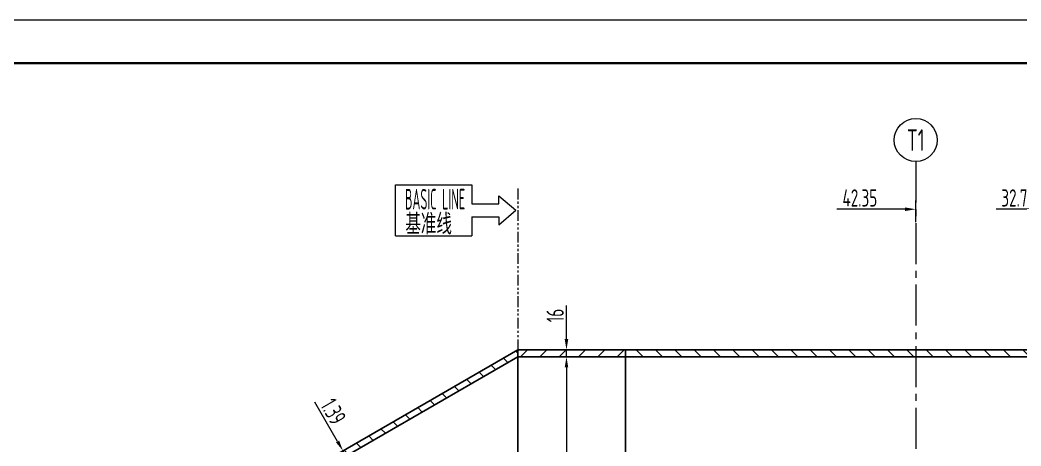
# Model space of a CAD drawing. Header units: millimetres. Extents: x 5765 to 6606, y -201 to 393.
# Drawn here: x 5962.6 to 6195.1, y 294.5 to 393.4 of the extents above; entities that cross this region are included whole.
import ezdxf
from ezdxf.enums import TextEntityAlignment as Align

# ---------------------------------------------------------------- set-up
doc = ezdxf.new("R2010")
doc.units = ezdxf.units.MM
doc.linetypes.add('CENTER2', pattern=[28.575000000000003, 19.05, -3.175, 3.175, -3.175])
doc.linetypes.add('PHANTOMX2', pattern=[5, 2.5, -0.5, 0.5, -0.5, 0.5, -0.5])
for name, color, linetype, lineweight in [('1粗实线', 7, 'Continuous', 35), ('2细实线', 3, 'Continuous', 13), ('3中心线', 1, 'CENTER2', 13), ('5（双点划线）', 2, 'PHANTOMX2', 20), ('6剖面线', 6, 'Continuous', 13), ('7文本', 2, 'Continuous', 13), ('8标注', 3, 'Continuous', 13), ('9图表', 4, 'Continuous', 13)]:
    doc.layers.add(name, color=color, linetype=linetype, lineweight=lineweight)
doc.styles.add('lanpec', font='bpec_e.shx', dxfattribs={"width": 0.75, "bigfont": 'hztxt.shx'})
doc.styles.add('lanpec-dim', font='bpec_e.shx', dxfattribs={"width": 0.75})
doc.dimstyles.new('lanpec', dxfattribs={"dimtxt": 4, "dimasz": 2.5, "dimexe": 2, "dimexo": 0, "dimtad": 1, "dimdsep": 46, "dimtxsty": 'lanpec-dim', "dimcen": 2.5, "dimclrd": 256, "dimclre": 256, "dimclrt": 256, "dimazin": 0, "dimtfac": 1, "dimtmove": 0, "dimatfit": 3, "dimfxl": 1, "dimlwd": -1, "dimlwe": -1, "dimarcsym": 0})
doc.dimstyles.new('lanpec$0', dxfattribs={"dimscale": 10, "dimtxt": 4, "dimasz": 2.5, "dimexe": 2, "dimexo": 0, "dimtad": 1, "dimdec": 1, "dimdsep": 46, "dimtxsty": 'lanpec-dim', "dimcen": 0.09, "dimclrd": 256, "dimclre": 256, "dimclrt": 256, "dimadec": 1, "dimazin": 0, "dimtfac": 0.707, "dimtdec": 1, "dimtmove": 0, "dimatfit": 3, "dimfxl": 1, "dimarcsym": 0})

# ---------------------------------------------------------------- blocks, each defined once
blk = doc.blocks.new('A1')
at = {"layer": '1粗实线'}
blk.add_lwpolyline([(-816, 10), (-10, 10), (-10, 584), (-816, 584)], close=True, dxfattribs=at)
at = {"layer": '9图表'}
blk.add_lwpolyline([(-841, 0), (0, 0), (0, 594), (-841, 594)], close=True, dxfattribs=at)
blk = doc.blocks.new('管口号')
at = {"layer": '2细实线'}
blk.add_circle((0, 5), 5, dxfattribs=at)
at = {"layer": '7文本', "style": 'lanpec', "width": 0.75}
blk.add_attdef('N', text='', height=5, dxfattribs=at).set_placement((0, 5), align=Align.MIDDLE_CENTER)
blk = doc.blocks.new('*D69')
at = {"layer": '8标注', "transparency": 16777216}
for p, q in [((6036.354672698399, 295.5504469206367), (6031.090783809507, 304.6677699215875)), ((6037.6046726984, 293.385383411176), (6039.336723505969, 294.3853834111769)), ((6038.297493021418, 292.185383411193), (6037.6046726984, 293.385383411176)), ((6038.297493021419, 292.1853834111935), (6036.56544221385, 291.1853834111926)), ((6039.547493021419, 290.0203199017324), (6040.79749302142, 287.8552563922717))]:
    blk.add_line(p, q, dxfattribs=at)
for points in [[(6036.715516616643, 295.7587802539706), (6035.993828780156, 295.3421135873032), (6037.6046726984, 293.385383411176)], [(6039.908336939662, 290.2286532350663), (6039.186649103175, 289.8119865683989), (6038.297493021418, 292.185383411193)]]:
    blk.add_solid(points, dxfattribs=at)
at = {"layer": 'Defpoints', "color": 0, "transparency": 16777216}
for p in [(6037.6046726984, 293.385383411176), (6037.6046726984, 293.385383411176), (6038.297493021419, 292.1853834111935)]:
    blk.add_point(p, dxfattribs=at)
at = {"layer": '8标注', "transparency": 16777216, "insert": (6035.371044938886, 302.5041401758431), "char_height": 4, "attachment_point": 5, "rotation": 300.00000000002035, "style": 'lanpec-dim'}
blk.add_mtext('1.39', dxfattribs=at)
blk = doc.blocks.new('*D72')
at = {"layer": '8标注', "transparency": 16777216}
for p, q in [((6089.522131101532, 315.2519740700762), (6091.522131101565, 315.2519740700762)), ((6089.522131101565, 312.7519740700762), (6089.522131101565, 190.8258551984175)), ((6089.522131101532, 188.3258551984175), (6091.522131101565, 188.3258551984175))]:
    blk.add_line(p, q, dxfattribs=at)
for points in [[(6089.105464434898, 312.7519740700762), (6089.938797768232, 312.7519740700762), (6089.522131101565, 315.2519740700762)], [(6089.105464434898, 190.8258551984175), (6089.938797768232, 190.8258551984175), (6089.522131101565, 188.3258551984175)]]:
    blk.add_solid(points, dxfattribs=at)
at = {"layer": 'Defpoints', "color": 0, "transparency": 16777216}
for p in [(6089.522131101532, 315.2519740700762), (6089.522131101532, 188.3258551984175), (6089.522131101565, 188.3258551984175)]:
    blk.add_point(p, dxfattribs=at)
at = {"layer": '8标注', "transparency": 16777216, "insert": (6086.897131101564, 284.2724771323155), "char_height": 4, "attachment_point": 5, "rotation": 90, "style": 'lanpec-dim'}
blk.add_mtext('%%C1200', dxfattribs=at)
blk = doc.blocks.new('*D71')
at = {"layer": '8标注', "transparency": 16777216}
for p, q in [((6089.52213110153, 319.351974070053), (6089.52213110153, 327.167053435087)), ((6094.05, 316.851974070053), (6087.52213110153, 316.851974070053)), ((6089.52213110153, 315.251974070076), (6089.52213110153, 316.851974070053)), ((6093.522131101648, 315.251974070076), (6087.52213110153, 315.251974070076)), ((6089.52213110153, 312.751974070076), (6089.52213110153, 310.251974070076))]:
    blk.add_line(p, q, dxfattribs=at)
for points in [[(6089.105464434863, 319.351974070053), (6089.938797768197, 319.351974070053), (6089.52213110153, 316.851974070053)], [(6089.105464434863, 312.751974070076), (6089.938797768197, 312.751974070076), (6089.52213110153, 315.251974070076)]]:
    blk.add_solid(points, dxfattribs=at)
at = {"layer": 'Defpoints', "color": 0, "transparency": 16777216}
for p in [(6089.52213110153, 316.851974070053), (6094.05, 316.851974070053), (6093.522131101648, 315.251974070076)]:
    blk.add_point(p, dxfattribs=at)
at = {"layer": '8标注', "transparency": 16777216, "insert": (6086.897131101529, 324.8198312128629), "char_height": 4, "attachment_point": 5, "rotation": 90, "style": 'lanpec-dim'}
blk.add_mtext('16', dxfattribs=at)
blk = doc.blocks.new('*D73')
at = {"layer": '8标注', "transparency": 16777216}
for p, q in [((6203.359534993073, 346.5256899180274), (6203.359534993073, 351.4924771323151)), ((6200.859534993073, 349.4924771323151), (6189.343888888888, 349.4924771323151))]:
    blk.add_line(p, q, dxfattribs=at)
blk.add_solid([(6200.859534993073, 349.9091437989818), (6200.859534993073, 349.0758104656484), (6203.359534993073, 349.4924771323151)], dxfattribs=at)
at = {"layer": 'Defpoints', "color": 0, "transparency": 16777216}
for p in [(6203.359534993073, 349.4924771323151), (6170.659534993074, 346.5256899180274), (6203.359534993073, 346.5256899180274)]:
    blk.add_point(p, dxfattribs=at)
at = {"layer": '8标注', "transparency": 16777216, "insert": (6193.579999999999, 352.1174771323151), "char_height": 4, "attachment_point": 5, "style": 'lanpec-dim'}
blk.add_mtext('32.7', dxfattribs=at)
blk = doc.blocks.new('_None')
blk = doc.blocks.new('*D75')
at = {"layer": '8标注', "transparency": 16777216}
for p, q in [((6170.659534993074, 346.5256899180274), (6170.659534993074, 351.4924771323151)), ((6168.159534993074, 349.4924771323151), (6152.332777777777, 349.4924771323151))]:
    blk.add_line(p, q, dxfattribs=at)
blk.add_solid([(6168.159534993074, 349.9091437989818), (6168.159534993074, 349.0758104656484), (6170.659534993074, 349.4924771323151)], dxfattribs=at)
at = {"layer": 'Defpoints', "color": 0, "transparency": 16777216}
for p in [(6170.659534993074, 349.4924771323151), (6128.310000000021, 346.5256899180274), (6170.659534993074, 346.5256899180274)]:
    blk.add_point(p, dxfattribs=at)
at = {"layer": '8标注', "transparency": 16777216, "insert": (6157.679999999999, 352.1174771323151), "char_height": 4, "attachment_point": 5, "style": 'lanpec-dim'}
blk.add_mtext('42.35', dxfattribs=at)

msp = doc.modelspace()

# ---------------------------------------------------------------- hatches: boundary and pattern name
at = {"layer": '6剖面线'}
h = msp.add_hatch(dxfattribs=at)
h.set_pattern_fill('ANSI31', color=256, angle=90, style=0)
h.set_pattern_definition([(135, (-21.26000000000204, -5.31752286768446), (-2.245064030267288, -2.245064030267288), [])])
h.paths.add_polyline_path([(6078.249999999997, 315.2519740700761), (6078.249999999997, 316.8519740700531), (6014.292085987957, 279.9258551983949), (6014.292085987957, 278.3258551984177)])
h.paths.add_polyline_path([(6078.249999999997, 188.3258551984175), (6014.292085987957, 188.3258551984175), (6014.292085987957, 186.7258551984408), (6078.249999999997, 186.7258551984408)])
h = msp.add_hatch(dxfattribs=at)
h.set_pattern_fill('ANSI31', color=256, style=0)
h.set_pattern_definition([(45, (0, -7.269999999999982), (-2.245064030267288, 2.245064030267288), [])])
h.paths.add_polyline_path([(6078.249999999997, 188.3258551984175), (6078.249999999997, 186.7258551984407), (6103.249999999997, 186.7258551984407), (6103.249999999997, 188.3258551984175)])
h.paths.add_polyline_path([(6103.249999999997, 315.2519740700761), (6103.249999999997, 316.8519740700532), (6078.249999999997, 316.8519740700531), (6078.249999999997, 315.2519740700761)])
h = msp.add_hatch(dxfattribs=at)
h.set_pattern_fill('ANSI31', color=256, angle=90, style=0)
h.set_pattern_definition([(135, (0, -7.269999999999982), (-2.245064030267288, -2.245064030267288), [])])
h.paths.add_polyline_path([(6114.659999999998, 316.8519740700531), (6103.249999999997, 316.8519740700531), (6103.249999999997, 315.2519740700761), (6114.659999999998, 315.2519740700761)])
h.paths.add_polyline_path([(6170.659534993074, 316.8519740700531), (6114.659999999998, 316.8519740700531), (6114.659999999998, 315.2519740700761), (6170.659534993074, 315.2519740700761)])
h.paths.add_polyline_path([(6203.359534993073, 316.8519740700531), (6170.659534993074, 316.8519740700531), (6170.659534993074, 315.2519740700761), (6203.359534993073, 315.2519740700761)])
h.paths.add_polyline_path([(6265.306163403356, 316.8519740700532), (6203.359534993073, 316.8519740700531), (6203.359534993073, 315.2519740700761), (6265.306163403356, 315.2519740700761)])
h.paths.add_polyline_path([(6320.783054188684, 316.8558551983948), (6295.783054188684, 316.8558551983947), (6269.578163403356, 316.8519740700532), (6269.578163403356, 315.2519740700761), (6295.783054188684, 315.2519740700761), (6295.783054188684, 315.2558551984177), (6320.783054188684, 315.2558551984177)])

# ---------------------------------------------------------------- linework, layer by layer
for p, q in [((6014.292085987956, 279.9258551983943), (6078.249999999998, 316.8519740700536)), ((6078.249999999997, 316.8519740700532), (6078.249999999997, 186.7258551984408)), ((6103.249999999997, 316.8519740700532), (6078.249999999997, 316.8519740700531)), ((6103.249999999997, 316.8519740700532), (6103.249999999997, 186.7258551984408)), ((6103.249999999997, 316.851974070053), (6265.306163403356, 316.8519740700532)), ((6014.292085987957, 278.3258551984177), (6078.249999999997, 315.2519740700761)), ((6078.249999999997, 315.2519740700761), (6103.249999999997, 315.2519740700761)), ((6103.249999999997, 315.2519740700761), (6266.026163403355, 315.2519740700761))]:
    msp.add_line(p, q)
at = {"layer": '3中心线', "ltscale": 0.5}
msp.add_line((6170.659534993074, 360.5624771323154), (6170.659534993074, 209.1364124184877), dxfattribs=at)
at = {"layer": '5（双点划线）'}
msp.add_line((6078.249999999997, 354.2799999999996), (6078.249999999997, 316.8519740700532), dxfattribs=at)
at = {"layer": '8标注', "ltscale": 5}
for p, q in [((6049.811583592515, 343.3262837624551), (6049.811583592515, 355.1613324677911)), ((6049.811583592515, 355.1613324677911), (6067.53284119055, 355.1613324677911)), ((6067.53284119055, 355.1613324677911), (6067.53284119055, 350.7260967677007)), ((6067.53284119055, 347.7615194625455), (6067.53284119055, 343.3262837624551)), ((6049.811583592515, 343.3262837624551), (6067.53284119055, 343.3262837624551))]:
    msp.add_line(p, q, dxfattribs=at)
at = {"layer": '8标注'}
for p, q in [((6073.792632634276, 352.6059160144553), (6077.779999999999, 349.2438081151231)), ((6073.792632634276, 350.7260967677007), (6073.792632634276, 352.6059160144553)), ((6067.53284119055, 350.7260967677007), (6073.792632634276, 350.7260967677007)), ((6073.792632634276, 345.8817002157909), (6077.779999999999, 349.2438081151231)), ((6067.53284119055, 347.7615194625455), (6073.792632634276, 347.7615194625455)), ((6073.792632634276, 347.7615194625455), (6073.792632634276, 345.8817002157909))]:
    msp.add_line(p, q, dxfattribs=at)

# ---------------------------------------------------------------- block references
at = {"layer": '2细实线'}
msp.add_blockref('A1', (6606.027531323328, -200.558545081173), dxfattribs=at)
at = {"layer": '8标注'}
msp.add_blockref('管口号', (6170.659534993074, 360.5624771323154), dxfattribs=at).add_auto_attribs({'N': 'T1'})

# ---------------------------------------------------------------- texts
at = {"layer": '7文本', "style": 'lanpec'}
for s, width, p in [('BASIC LINE', 0.5, (6058.999408473567, 351.8362302339701)), ('基准线', 0.75, (6057.501742054856, 346.3064094858315))]:
    msp.add_text(s, height=4.800000000000001, dxfattribs=dict(at, width=width)).set_placement(p, align=Align.MIDDLE)

# ---------------------------------------------------------------- dimensions: what is measured, and where the dimension line sits
at = {"layer": '8标注'}
for base, p1, p2, picture, middle in [((6170.659534993074, 349.4924771323151), (6128.310000000021, 346.5256899180274), (6170.659534993074, 346.5256899180274), '*D75', (6157.679999999999, 349.4924771323151)), ((6203.359534993073, 349.4924771323151), (6170.659534993074, 346.5256899180274), (6203.359534993073, 346.5256899180274), '*D73', (6193.579999999999, 349.4924771323151))]:
    dim = msp.add_linear_dim(base=base, p1=p1, p2=p2, dimstyle='lanpec$0', override={"dimscale": 1, "dimdec": 2, "dimblk1": 'None', "dimsah": 1, "dimcen": 2.5, "dimse1": 1, "dimsd1": 1, "dimadec": 2, "dimtfac": 1, "dimtdec": 2, "dimlwd": 65535, "dimlwe": 65535}, dxfattribs=at)
    dim.commit()
    dim.dimension.update_dxf_attribs({"geometry": picture, "text_midpoint": middle, "dimtype": 160})
for base, p1, p2, text, picture, middle in [((6089.52213110153, 316.851974070053), (6093.522131101646, 315.2519740700759), (6094.049999999998, 316.8519740700528), '16', '*D71', (6089.522131101529, 324.8198312128629)), ((6089.522131101565, 188.3258551984175), (6089.52213110153, 315.2519740700761), (6089.52213110153, 188.3258551984175), '%%C1200', '*D72', (6089.522131101564, 284.2724771323155))]:
    dim = msp.add_linear_dim(base=base, p1=p1, p2=p2, angle=90, text=text, dimstyle='lanpec', dxfattribs=at)
    dim.commit()
    dim.dimension.update_dxf_attribs({"geometry": picture, "text_midpoint": middle, "dimtype": 160})
dim = msp.add_aligned_dim(p1=(6038.297493021419, 292.1853834111934), p2=(6037.6046726984, 293.3853834111761), distance=5.688764613963584e-14, dimstyle='lanpec$0', override={"dimscale": 1, "dimdec": 2, "dimcen": 2.5, "dimadec": 2, "dimtfac": 1, "dimtdec": 2, "dimlwd": 65535, "dimlwe": 65535}, dxfattribs=at)
dim.commit()
dim.dimension.update_dxf_attribs({"geometry": '*D69', "text_midpoint": (6035.371044938886, 302.5041401758431)})

doc.saveas('drawing.dxf')
